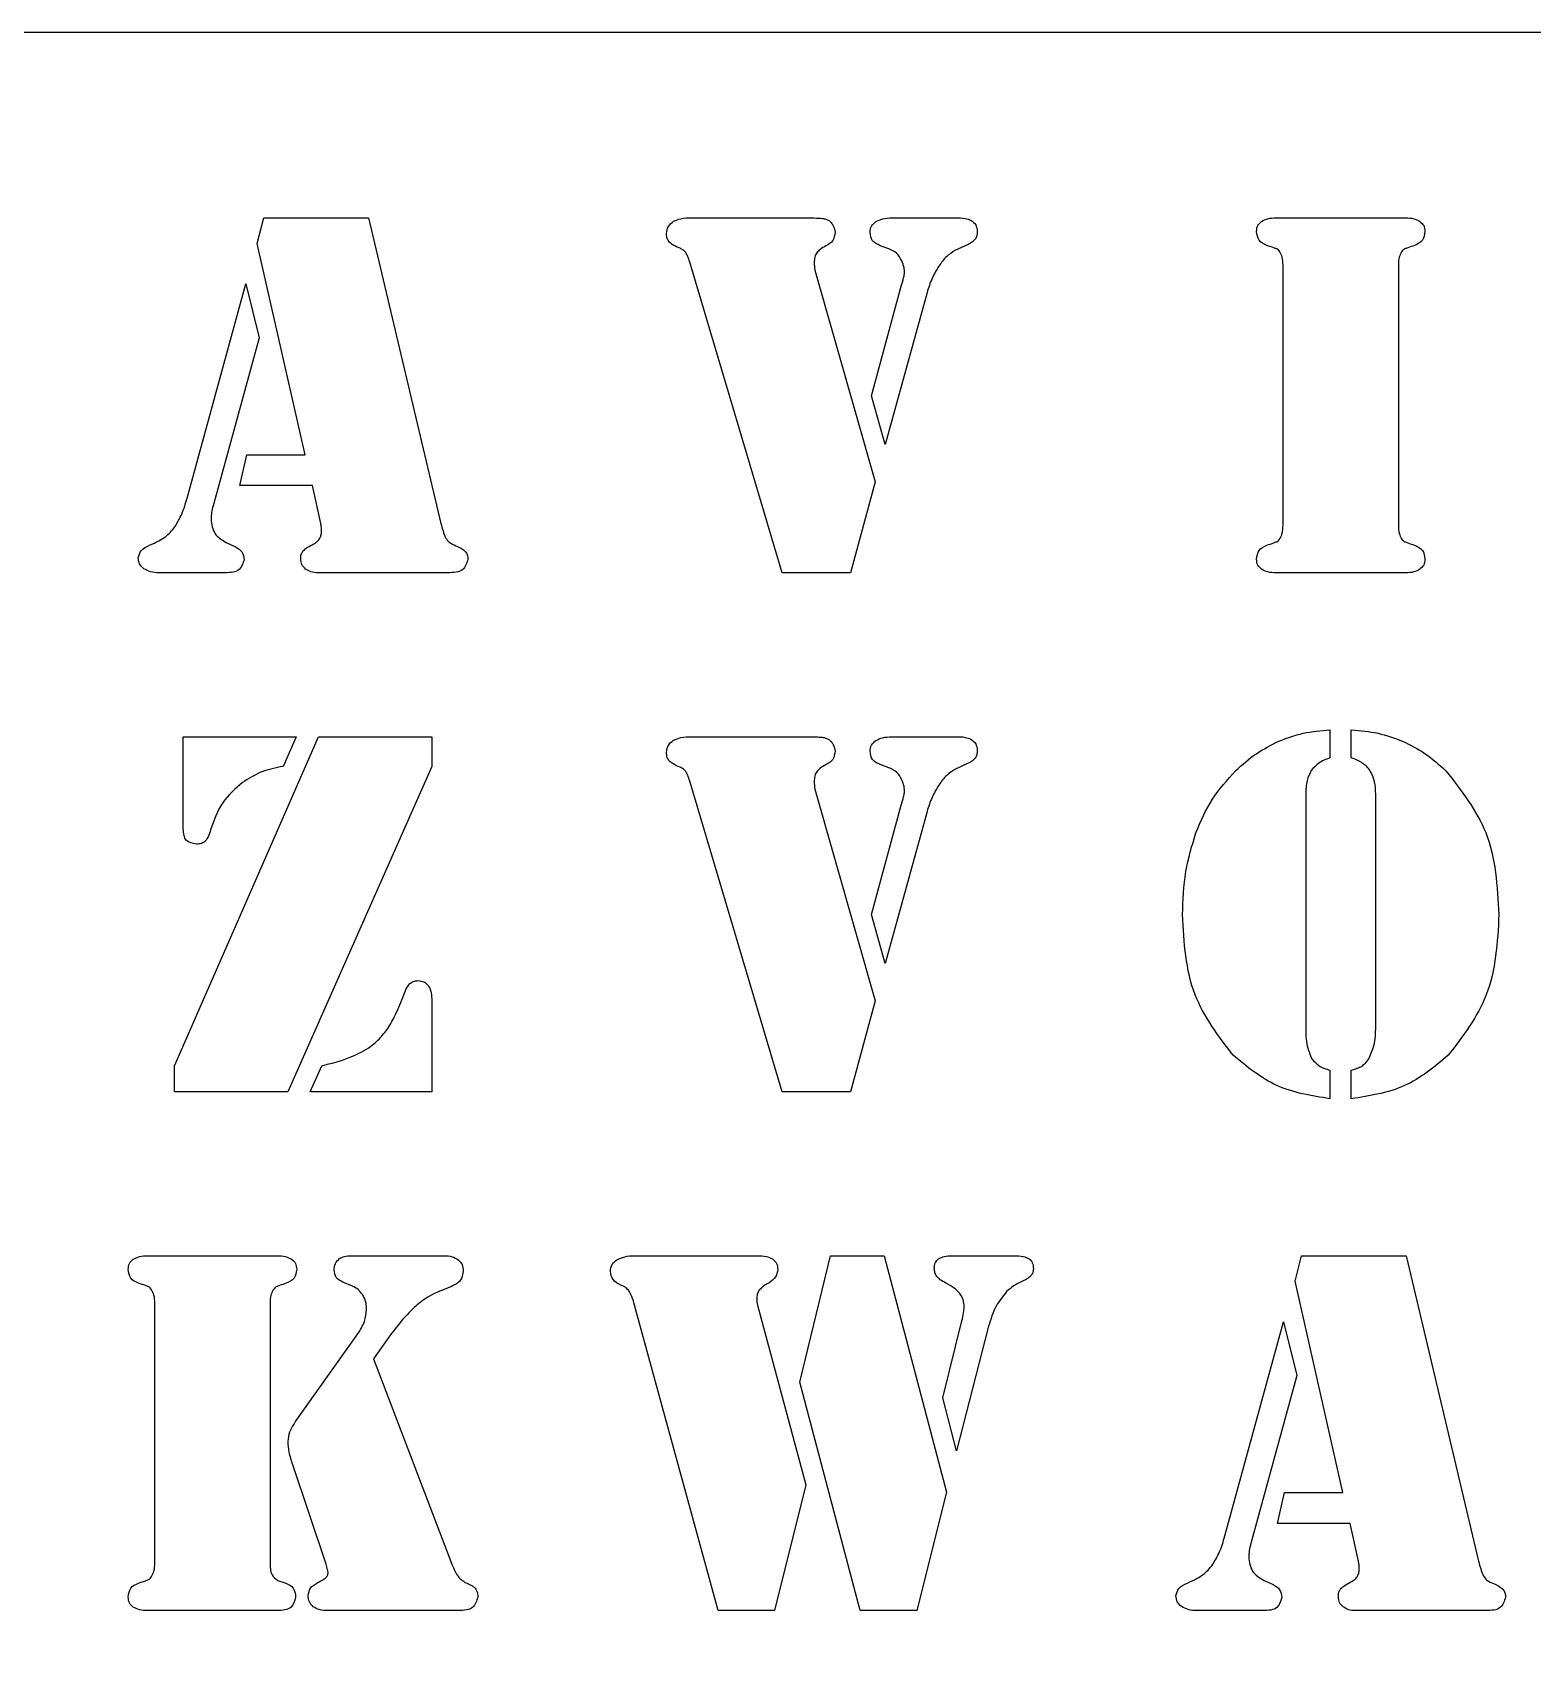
# Model space of a CAD drawing. Header units: millimetres. Extents: x 0 to 850, y -340 to 510.
# Drawn here: x 460.7 to 676.3, y 277.6 to 510 of the extents above; entities that cross this region are included whole.
import ezdxf

# ---------------------------------------------------------------- set-up
doc = ezdxf.new("R2010")
doc.units = ezdxf.units.MM
doc.layers.get('0').update_dxf_attribs({"linetype": 'CONTINUOUS'})

msp = doc.modelspace()

# ---------------------------------------------------------------- linework, layer by layer
for p, q in [((492.99, 479.68), (493.92, 483.34)), ((493.92, 483.34), (508.98, 483.34)), ((508.98, 483.34), (519.37, 439.44)), ((555.4, 483.34), (572.02, 483.34)), ((584.17, 483.34), (593.32, 483.34)), ((639.4, 483.34), (658.01, 483.34)), ((499.87, 449.3), (492.99, 479.68)), ((583.76, 478.89), (582.52, 479.34)), ((595.15, 479.53), (593.25, 478.63)), ((568.44, 432.34), (555.14, 476.99)), ((640.41, 439.14), (640.41, 476.54)), ((657, 476.54), (657, 439.14)), ((573.14, 475.83), (581.81, 445.42)), ((482.9, 443.06), (491.35, 473.85)), ((491.35, 473.85), (493.25, 466.12)), ((581.25, 457.78), (585.55, 473.51)), ((589.25, 472.62), (583.23, 450.76)), ((493.25, 466.12), (486.64, 441.98)), ((583.23, 450.76), (581.25, 457.78)), ((490.49, 444.86), (491.5, 449.3)), ((491.5, 449.3), (499.87, 449.3)), ((500.91, 444.86), (490.49, 444.86)), ((502.11, 439.44), (500.91, 444.86)), ((581.81, 445.42), (578.26, 432.34)), ((488.54, 436.68), (489.85, 436.08)), ((488.36, 432.34), (478.87, 432.34)), ((520.34, 432.34), (501.7, 432.34)), ((578.26, 432.34), (568.44, 432.34)), ((658.01, 432.34), (639.4, 432.34)), ((647.15, 409.78), (647.15, 405.75)), ((650.22, 405.75), (650.22, 409.78)), ((482.34, 395.55), (482.34, 408.77)), ((482.34, 408.77), (498.56, 408.77)), ((498.56, 408.77), (496.69, 404.51)), ((555.4, 408.77), (572.02, 408.77)), ((584.17, 408.77), (593.32, 408.77)), ((583.76, 404.33), (582.52, 404.78)), ((595.15, 404.96), (593.25, 404.07)), ((568.44, 357.77), (555.14, 402.42)), ((573.14, 401.26), (581.81, 370.85)), ((643.68, 400.52), (643.68, 367.11)), ((653.73, 367.11), (653.73, 400.52)), ((581.25, 383.22), (585.55, 398.95)), ((589.25, 398.05), (583.23, 376.19)), ((583.23, 376.19), (581.25, 383.22)), ((518.06, 371.11), (518.06, 357.77)), ((581.81, 370.85), (578.26, 357.77)), ((500.58, 357.77), (502.26, 361.51)), ((647.15, 360.87), (647.15, 356.76)), ((650.22, 356.76), (650.22, 360.87)), ((518.06, 357.77), (500.58, 357.77)), ((578.26, 357.77), (568.44, 357.77)), ((477.24, 334.21), (495.85, 334.21)), ((506.53, 334.21), (519.84, 334.21)), ((547.29, 334.21), (564.78, 334.21)), ((592.87, 334.21), (601.76, 334.21)), ((642.13, 330.54), (643.06, 334.21)), ((643.06, 334.21), (658.12, 334.21)), ((658.12, 334.21), (668.5, 290.3)), ((506.65, 329.83), (505.3, 330.39)), ((649, 300.17), (642.13, 330.54)), ((520.88, 329.76), (518.9, 328.97)), ((478.25, 290.01), (478.25, 327.41)), ((494.84, 327.41), (494.84, 290.01)), ((559.25, 283.21), (547.21, 327.11)), ((564.89, 327.11), (571.84, 301.29)), ((591.53, 313.77), (594.25, 324.83)), ((598.1, 324.08), (593.47, 306.18)), ((632.04, 293.93), (640.48, 324.72)), ((640.48, 324.72), (642.39, 316.98)), ((498.5, 310.37), (507.43, 322.96)), ((512.25, 322.96), (509.67, 319.41)), ((509.67, 319.41), (520.96, 289.89)), ((642.39, 316.98), (635.78, 292.84)), ((593.47, 306.18), (591.53, 313.77)), ((502.87, 289.89), (498.09, 304.17)), ((571.84, 301.29), (567.32, 283.21)), ((639.62, 295.72), (640.63, 300.17)), ((640.63, 300.17), (649, 300.17)), ((650.05, 295.72), (639.62, 295.72)), ((651.24, 290.3), (650.05, 295.72)), ((495.92, 287.54), (497.08, 287.17)), ((637.68, 287.54), (638.99, 286.94)), ((495.85, 283.21), (477.24, 283.21)), ((521.89, 283.21), (503.1, 283.21)), ((567.32, 283.21), (559.25, 283.21)), ((637.49, 283.21), (628, 283.21)), ((669.48, 283.21), (650.83, 283.21))]:
    msp.add_line(p, q)
for points in [[(850, 510), (0, 510), (0, -340), (850, -340)], [(481.07, 361.47), (501.81, 408.77), (518.06, 408.77), (518.06, 404.48), (497.4, 357.77), (481.07, 357.77)], [(579.65, 283.21), (570.94, 316.05), (575.39, 334.21), (583.08, 334.21), (592.05, 300.21), (587.79, 283.21)]]:
    msp.add_lwpolyline(points, close=True)
for points, knots in [([(551.81, 481.1), (551.86, 481.45), (551.95, 482.18), (552.53, 482.63), (552.82, 482.86)], [0, 0, 0, 0, 0.121268, 0.2471483, 0.2471483, 0.2471483, 0.2471483]), ([(552.18, 479.87), (552.08, 480.03), (551.83, 480.4), (551.82, 480.85), (551.81, 481.1)], [0, 0, 0, 0, 0.0688462, 0.1541722, 0.1541722, 0.1541722, 0.1541722]), ([(552.82, 482.86), (553.16, 483), (553.98, 483.33), (554.88, 483.34), (555.4, 483.34)], [0, 0, 0, 0, 0.1292881, 0.3111687, 0.3111687, 0.3111687, 0.3111687]), ([(572.02, 483.34), (572.46, 483.34), (573.18, 483.34), (573.9, 483.29), (574.17, 483.27)], [0, 0, 0, 0, 0.1555097, 0.2529859, 0.2529859, 0.2529859, 0.2529859]), ([(574.17, 483.27), (574.35, 483.24), (574.68, 483.19), (574.99, 483.04), (575.12, 482.97)], [0, 0, 0, 0, 0.0634729, 0.1180903, 0.1180903, 0.1180903, 0.1180903]), ([(576.02, 481.29), (575.96, 480.86), (575.85, 479.99), (575.1, 479.53), (574.71, 479.31)], [0, 0, 0, 0, 0.1447636, 0.293217, 0.293217, 0.293217, 0.293217]), ([(575.12, 482.97), (575.25, 482.87), (575.5, 482.66), (575.67, 482.37), (575.76, 482.22)], [0, 0, 0, 0, 0.0552188, 0.1161758, 0.1161758, 0.1161758, 0.1161758]), ([(575.76, 482.22), (575.84, 482.06), (575.98, 481.77), (576.01, 481.44), (576.02, 481.29)], [0, 0, 0, 0, 0.0606093, 0.1150019, 0.1150019, 0.1150019, 0.1150019]), ([(581.07, 481.25), (581.1, 481.56), (581.16, 482.19), (581.65, 482.6), (581.89, 482.8)], [0, 0, 0, 0, 0.1076933, 0.213817, 0.213817, 0.213817, 0.213817]), ([(582.52, 479.34), (582.1, 479.54), (581.27, 479.92), (581.13, 480.81), (581.07, 481.25)], [0, 0, 0, 0, 0.1539168, 0.2999097, 0.2999097, 0.2999097, 0.2999097]), ([(581.89, 482.8), (582.21, 482.96), (582.93, 483.31), (583.73, 483.33), (584.17, 483.34)], [0, 0, 0, 0, 0.1248947, 0.2784706, 0.2784706, 0.2784706, 0.2784706]), ([(593.32, 483.34), (593.8, 483.35), (594.57, 483.36), (595.29, 483.1), (595.56, 483)], [0, 0, 0, 0, 0.1673253, 0.2684782, 0.2684782, 0.2684782, 0.2684782]), ([(595.56, 483), (595.82, 482.8), (596.35, 482.39), (596.42, 481.73), (596.46, 481.4)], [0, 0, 0, 0, 0.1126732, 0.2246155, 0.2246155, 0.2246155, 0.2246155]), ([(596.46, 481.4), (596.45, 481.18), (596.44, 480.79), (596.26, 480.44), (596.18, 480.28)], [0, 0, 0, 0, 0.0751785, 0.1374414, 0.1374414, 0.1374414, 0.1374414]), ([(636.6, 481.4), (636.63, 481.69), (636.68, 482.27), (637.11, 482.65), (637.33, 482.84)], [0, 0, 0, 0, 0.0995854, 0.1960917, 0.1960917, 0.1960917, 0.1960917]), ([(638.09, 479.38), (637.66, 479.58), (636.79, 479.99), (636.66, 480.93), (636.6, 481.4)], [0, 0, 0, 0, 0.1584858, 0.3142666, 0.3142666, 0.3142666, 0.3142666]), ([(637.33, 482.84), (637.61, 482.98), (638.26, 483.31), (638.99, 483.33), (639.4, 483.34)], [0, 0, 0, 0, 0.1129812, 0.2538745, 0.2538745, 0.2538745, 0.2538745]), ([(658.01, 483.34), (658.41, 483.33), (659.14, 483.31), (659.79, 482.98), (660.08, 482.84)], [0, 0, 0, 0, 0.1408927, 0.253874, 0.253874, 0.253874, 0.253874]), ([(660.81, 481.4), (660.74, 480.93), (660.61, 479.99), (659.75, 479.58), (659.31, 479.38)], [0, 0, 0, 0, 0.1557808, 0.3142667, 0.3142667, 0.3142667, 0.3142667]), ([(660.08, 482.84), (660.29, 482.65), (660.72, 482.27), (660.78, 481.69), (660.81, 481.4)], [0, 0, 0, 0, 0.0965063, 0.1960917, 0.1960917, 0.1960917, 0.1960917]), ([(553.75, 478.97), (553.41, 479.11), (552.85, 479.33), (552.37, 479.72), (552.18, 479.87)], [0, 0, 0, 0, 0.128792, 0.2136284, 0.2136284, 0.2136284, 0.2136284]), ([(554.58, 478.35), (554.47, 478.47), (554.23, 478.73), (553.92, 478.88), (553.75, 478.97)], [0, 0, 0, 0, 0.0555598, 0.1218067, 0.1218067, 0.1218067, 0.1218067]), ([(574.71, 479.31), (574.43, 479.16), (573.93, 478.9), (573.55, 478.49), (573.39, 478.32)], [0, 0, 0, 0, 0.1121336, 0.1960575, 0.1960575, 0.1960575, 0.1960575]), ([(585.62, 477.18), (585.4, 477.57), (584.96, 478.35), (584.15, 478.72), (583.76, 478.89)], [0, 0, 0, 0, 0.1561057, 0.3057662, 0.3057662, 0.3057662, 0.3057662]), ([(596.18, 480.28), (596.05, 480.14), (595.76, 479.82), (595.37, 479.63), (595.15, 479.53)], [0, 0, 0, 0, 0.0656612, 0.1507834, 0.1507834, 0.1507834, 0.1507834]), ([(639.53, 478.88), (639.38, 478.93), (638.9, 479.11), (638.42, 479.27), (638.09, 479.38)], [0, 0, 0, 0, 0.0580702, 0.1793509, 0.1793509, 0.1793509, 0.1793509]), ([(639.96, 478.45), (639.89, 478.54), (639.78, 478.72), (639.6, 478.83), (639.53, 478.88)], [0, 0, 0, 0, 0.04144625, 0.07210736, 0.07210736, 0.07210736, 0.07210736]), ([(657.88, 478.88), (657.8, 478.83), (657.63, 478.72), (657.51, 478.54), (657.45, 478.45)], [0, 0, 0, 0, 0.03066169, 0.07210749, 0.07210749, 0.07210749, 0.07210749]), ([(659.31, 479.38), (658.99, 479.27), (658.5, 479.11), (658.03, 478.93), (657.88, 478.88)], [0, 0, 0, 0, 0.1212806, 0.1793507, 0.1793507, 0.1793507, 0.1793507]), ([(555.14, 476.99), (555.05, 477.28), (554.91, 477.75), (554.67, 478.18), (554.58, 478.35)], [0, 0, 0, 0, 0.1051233, 0.1739362, 0.1739362, 0.1739362, 0.1739362]), ([(573.39, 478.32), (573.28, 478.12), (573.05, 477.67), (573.04, 477.16), (573.03, 476.88)], [0, 0, 0, 0, 0.0784963, 0.1763079, 0.1763079, 0.1763079, 0.1763079]), ([(573.03, 476.88), (573.04, 476.69), (573.04, 476.34), (573.11, 475.99), (573.14, 475.83)], [0, 0, 0, 0, 0.0660166, 0.1240088, 0.1240088, 0.1240088, 0.1240088]), ([(586, 475.35), (586, 475.64), (585.99, 476.27), (585.75, 476.86), (585.62, 477.18)], [0, 0, 0, 0, 0.1024101, 0.2216042, 0.2216042, 0.2216042, 0.2216042]), ([(593.25, 478.63), (592.84, 478.38), (591.92, 477.8), (591.29, 476.9), (590.95, 476.41)], [0, 0, 0, 0, 0.1693895, 0.3795426, 0.3795426, 0.3795426, 0.3795426]), ([(640.41, 476.54), (640.4, 476.93), (640.39, 477.6), (640.09, 478.19), (639.96, 478.45)], [0, 0, 0, 0, 0.1336195, 0.2330381, 0.2330381, 0.2330381, 0.2330381]), ([(657.45, 478.45), (657.32, 478.19), (657.01, 477.6), (657, 476.93), (657, 476.54)], [0, 0, 0, 0, 0.0994188, 0.2330381, 0.2330381, 0.2330381, 0.2330381]), ([(585.55, 473.51), (585.66, 473.91), (585.83, 474.52), (585.96, 475.14), (586, 475.35)], [0, 0, 0, 0, 0.1465996, 0.2218159, 0.2218159, 0.2218159, 0.2218159]), ([(590.95, 476.41), (590.6, 475.83), (589.88, 474.63), (589.46, 473.3), (589.25, 472.62)], [0, 0, 0, 0, 0.238769, 0.4904305, 0.4904305, 0.4904305, 0.4904305]), ([(481.18, 438.99), (481.53, 439.58), (482.27, 440.86), (482.68, 442.29), (482.9, 443.06)], [0, 0, 0, 0, 0.2379447, 0.5218549, 0.5218549, 0.5218549, 0.5218549]), ([(486.64, 441.98), (486.55, 441.65), (486.39, 441.01), (486.36, 440.35), (486.34, 440.04)], [0, 0, 0, 0, 0.1215761, 0.2318171, 0.2318171, 0.2318171, 0.2318171]), ([(486.34, 440.04), (486.44, 439.31), (486.63, 437.83), (487.9, 437.06), (488.54, 436.68)], [0, 0, 0, 0, 0.2460584, 0.4968028, 0.4968028, 0.4968028, 0.4968028]), ([(502.22, 438.32), (502.22, 438.52), (502.21, 438.9), (502.14, 439.27), (502.11, 439.44)], [0, 0, 0, 0, 0.0704069, 0.1327353, 0.1327353, 0.1327353, 0.1327353]), ([(519.37, 439.44), (519.47, 439.07), (519.66, 438.38), (519.92, 437.7), (520.04, 437.38)], [0, 0, 0, 0, 0.1338902, 0.2545345, 0.2545345, 0.2545345, 0.2545345]), ([(477.52, 436.3), (477.97, 436.5), (478.76, 436.85), (479.48, 437.32), (479.78, 437.52)], [0, 0, 0, 0, 0.1737462, 0.3022875, 0.3022875, 0.3022875, 0.3022875]), ([(479.78, 437.52), (480.03, 437.72), (480.55, 438.16), (480.97, 438.7), (481.18, 438.99)], [0, 0, 0, 0, 0.1128419, 0.2401082, 0.2401082, 0.2401082, 0.2401082]), ([(500.87, 436.38), (501.1, 436.49), (501.5, 436.7), (501.79, 437.05), (501.92, 437.2)], [0, 0, 0, 0, 0.0878296, 0.15778, 0.15778, 0.15778, 0.15778]), ([(501.92, 437.2), (502.01, 437.36), (502.19, 437.71), (502.21, 438.11), (502.22, 438.32)], [0, 0, 0, 0, 0.0649383, 0.1379961, 0.1379961, 0.1379961, 0.1379961]), ([(520.04, 437.38), (520.21, 437.15), (520.59, 436.62), (521.19, 436.37), (521.54, 436.23)], [0, 0, 0, 0, 0.0990534, 0.2263981, 0.2263981, 0.2263981, 0.2263981]), ([(639.53, 436.81), (639.6, 436.85), (639.78, 436.97), (639.89, 437.14), (639.96, 437.24)], [0, 0, 0, 0, 0.03066145, 0.07210736, 0.07210736, 0.07210736, 0.07210736]), ([(639.96, 437.24), (640.09, 437.49), (640.39, 438.08), (640.4, 438.76), (640.41, 439.14)], [0, 0, 0, 0, 0.0994192, 0.2330385, 0.2330385, 0.2330385, 0.2330385]), ([(657, 439.14), (657, 438.76), (657.01, 438.08), (657.32, 437.49), (657.45, 437.24)], [0, 0, 0, 0, 0.1336202, 0.2330389, 0.2330389, 0.2330389, 0.2330389]), ([(657.45, 437.24), (657.51, 437.14), (657.63, 436.97), (657.8, 436.85), (657.88, 436.81)], [0, 0, 0, 0, 0.04144591, 0.07210736, 0.07210736, 0.07210736, 0.07210736]), ([(475.88, 434.51), (475.98, 434.87), (476.23, 435.72), (477.05, 436.09), (477.52, 436.3)], [0, 0, 0, 0, 0.1261203, 0.2992451, 0.2992451, 0.2992451, 0.2992451]), ([(489.85, 436.08), (490.21, 435.86), (490.92, 435.44), (491.03, 434.61), (491.09, 434.21)], [0, 0, 0, 0, 0.1398718, 0.2766356, 0.2766356, 0.2766356, 0.2766356]), ([(499.23, 434.32), (499.24, 434.54), (499.25, 434.94), (499.44, 435.29), (499.53, 435.44)], [0, 0, 0, 0, 0.0774231, 0.1383701, 0.1383701, 0.1383701, 0.1383701]), ([(499.53, 435.44), (499.69, 435.59), (500.09, 435.96), (500.58, 436.22), (500.87, 436.38)], [0, 0, 0, 0, 0.075569, 0.193357, 0.193357, 0.193357, 0.193357]), ([(521.54, 436.23), (521.82, 436.1), (522.31, 435.89), (522.71, 435.55), (522.88, 435.4)], [0, 0, 0, 0, 0.1081176, 0.1863791, 0.1863791, 0.1863791, 0.1863791]), ([(522.88, 435.4), (522.99, 435.25), (523.22, 434.91), (523.24, 434.5), (523.25, 434.28)], [0, 0, 0, 0, 0.06597, 0.1414988, 0.1414988, 0.1414988, 0.1414988]), ([(636.6, 434.28), (636.66, 434.75), (636.79, 435.7), (637.66, 436.1), (638.09, 436.3)], [0, 0, 0, 0, 0.1557804, 0.3142659, 0.3142659, 0.3142659, 0.3142659]), ([(638.09, 436.3), (638.42, 436.41), (638.9, 436.57), (639.38, 436.75), (639.53, 436.81)], [0, 0, 0, 0, 0.1212806, 0.1793509, 0.1793509, 0.1793509, 0.1793509]), ([(657.88, 436.81), (658.03, 436.75), (658.5, 436.57), (658.99, 436.41), (659.31, 436.3)], [0, 0, 0, 0, 0.0580704, 0.1793506, 0.1793506, 0.1793506, 0.1793506]), ([(659.31, 436.3), (659.75, 436.1), (660.61, 435.7), (660.74, 434.75), (660.81, 434.28)], [0, 0, 0, 0, 0.1584853, 0.3142657, 0.3142657, 0.3142657, 0.3142657]), ([(476.68, 432.92), (476.45, 433.13), (475.98, 433.56), (475.91, 434.19), (475.88, 434.51)], [0, 0, 0, 0, 0.1074597, 0.2161036, 0.2161036, 0.2161036, 0.2161036]), ([(478.87, 432.34), (478.45, 432.36), (477.67, 432.38), (476.99, 432.75), (476.68, 432.92)], [0, 0, 0, 0, 0.1465972, 0.2692834, 0.2692834, 0.2692834, 0.2692834]), ([(491.09, 434.21), (490.92, 433.67), (490.52, 432.4), (489.15, 432.36), (488.36, 432.34)], [0, 0, 0, 0, 0.1833188, 0.4301706, 0.4301706, 0.4301706, 0.4301706]), ([(499.9, 432.88), (499.71, 433.08), (499.31, 433.48), (499.26, 434.04), (499.23, 434.32)], [0, 0, 0, 0, 0.0949923, 0.1920832, 0.1920832, 0.1920832, 0.1920832]), ([(501.7, 432.34), (501.35, 432.36), (500.71, 432.39), (500.16, 432.72), (499.9, 432.88)], [0, 0, 0, 0, 0.1197463, 0.2236968, 0.2236968, 0.2236968, 0.2236968]), ([(523.25, 434.28), (523.07, 433.72), (522.64, 432.38), (521.18, 432.36), (520.34, 432.34)], [0, 0, 0, 0, 0.1916639, 0.4550791, 0.4550791, 0.4550791, 0.4550791]), ([(637.33, 432.85), (637.11, 433.03), (636.68, 433.42), (636.63, 433.99), (636.6, 434.28)], [0, 0, 0, 0, 0.0965061, 0.1960927, 0.1960927, 0.1960927, 0.1960927]), ([(639.4, 432.34), (638.99, 432.35), (638.26, 432.37), (637.61, 432.7), (637.33, 432.85)], [0, 0, 0, 0, 0.140893, 0.2538742, 0.2538742, 0.2538742, 0.2538742]), ([(660.08, 432.85), (659.79, 432.7), (659.14, 432.37), (658.41, 432.35), (658.01, 432.34)], [0, 0, 0, 0, 0.112981, 0.2538738, 0.2538738, 0.2538738, 0.2538738]), ([(660.81, 434.28), (660.78, 433.99), (660.72, 433.42), (660.29, 433.03), (660.08, 432.85)], [0, 0, 0, 0, 0.0995866, 0.1960927, 0.1960927, 0.1960927, 0.1960927]), ([(639.79, 408.14), (640.95, 408.57), (643.32, 409.46), (645.85, 409.67), (647.15, 409.78)], [0, 0, 0, 0, 0.4333479, 0.891057, 0.891057, 0.891057, 0.891057]), ([(650.22, 409.78), (651.52, 409.67), (654.05, 409.46), (656.43, 408.57), (657.59, 408.14)], [0, 0, 0, 0, 0.4582541, 0.8931695, 0.8931695, 0.8931695, 0.8931695]), ([(551.81, 406.53), (551.86, 406.89), (551.95, 407.61), (552.53, 408.06), (552.82, 408.29)], [0, 0, 0, 0, 0.121268, 0.2471483, 0.2471483, 0.2471483, 0.2471483]), ([(552.82, 408.29), (553.16, 408.43), (553.98, 408.77), (554.88, 408.77), (555.4, 408.77)], [0, 0, 0, 0, 0.1292881, 0.3111687, 0.3111687, 0.3111687, 0.3111687]), ([(572.02, 408.77), (572.46, 408.77), (573.18, 408.78), (573.9, 408.72), (574.17, 408.7)], [0, 0, 0, 0, 0.1555097, 0.2529859, 0.2529859, 0.2529859, 0.2529859]), ([(574.17, 408.7), (574.35, 408.67), (574.68, 408.62), (574.99, 408.47), (575.12, 408.4)], [0, 0, 0, 0, 0.0634729, 0.1180903, 0.1180903, 0.1180903, 0.1180903]), ([(576.02, 406.72), (575.96, 406.29), (575.85, 405.42), (575.1, 404.97), (574.71, 404.74)], [0, 0, 0, 0, 0.1447636, 0.293217, 0.293217, 0.293217, 0.293217]), ([(575.12, 408.4), (575.25, 408.3), (575.5, 408.09), (575.67, 407.8), (575.76, 407.65)], [0, 0, 0, 0, 0.0552188, 0.1161758, 0.1161758, 0.1161758, 0.1161758]), ([(575.76, 407.65), (575.84, 407.5), (575.98, 407.2), (576.01, 406.87), (576.02, 406.72)], [0, 0, 0, 0, 0.0606093, 0.1150019, 0.1150019, 0.1150019, 0.1150019]), ([(581.07, 406.68), (581.1, 407), (581.16, 407.62), (581.65, 408.03), (581.89, 408.23)], [0, 0, 0, 0, 0.1076933, 0.213817, 0.213817, 0.213817, 0.213817]), ([(581.89, 408.23), (582.21, 408.39), (582.93, 408.74), (583.73, 408.76), (584.17, 408.77)], [0, 0, 0, 0, 0.1248947, 0.2784706, 0.2784706, 0.2784706, 0.2784706]), ([(593.32, 408.77), (593.8, 408.78), (594.57, 408.79), (595.29, 408.53), (595.56, 408.44)], [0, 0, 0, 0, 0.1673253, 0.2684782, 0.2684782, 0.2684782, 0.2684782]), ([(595.56, 408.44), (595.82, 408.23), (596.35, 407.82), (596.42, 407.16), (596.46, 406.83)], [0, 0, 0, 0, 0.1126732, 0.2246155, 0.2246155, 0.2246155, 0.2246155]), ([(596.46, 406.83), (596.45, 406.61), (596.44, 406.22), (596.26, 405.87), (596.18, 405.71)], [0, 0, 0, 0, 0.0751785, 0.1374414, 0.1374414, 0.1374414, 0.1374414]), ([(633.59, 403.88), (634.55, 404.75), (636.43, 406.45), (638.69, 407.58), (639.79, 408.14)], [0, 0, 0, 0, 0.4558731, 0.88879, 0.88879, 0.88879, 0.88879]), ([(657.59, 408.14), (658.7, 407.59), (660.97, 406.45), (662.85, 404.75), (663.82, 403.88)], [0, 0, 0, 0, 0.4343567, 0.8906539, 0.8906539, 0.8906539, 0.8906539]), ([(496.69, 404.51), (495.65, 404.31), (493.56, 403.91), (491.76, 402.77), (490.86, 402.2)], [0, 0, 0, 0, 0.3699434, 0.7437313, 0.7437313, 0.7437313, 0.7437313]), ([(552.18, 405.3), (552.08, 405.46), (551.83, 405.84), (551.82, 406.28), (551.81, 406.53)], [0, 0, 0, 0, 0.0688462, 0.1541722, 0.1541722, 0.1541722, 0.1541722]), ([(553.75, 404.4), (553.41, 404.54), (552.85, 404.77), (552.37, 405.15), (552.18, 405.3)], [0, 0, 0, 0, 0.128792, 0.2136284, 0.2136284, 0.2136284, 0.2136284]), ([(554.58, 403.79), (554.47, 403.9), (554.23, 404.16), (553.92, 404.32), (553.75, 404.4)], [0, 0, 0, 0, 0.0555598, 0.1218067, 0.1218067, 0.1218067, 0.1218067]), ([(574.71, 404.74), (574.43, 404.59), (573.93, 404.34), (573.55, 403.92), (573.39, 403.75)], [0, 0, 0, 0, 0.1121336, 0.1960575, 0.1960575, 0.1960575, 0.1960575]), ([(582.52, 404.78), (582.1, 404.97), (581.27, 405.35), (581.13, 406.24), (581.07, 406.68)], [0, 0, 0, 0, 0.1539168, 0.2999097, 0.2999097, 0.2999097, 0.2999097]), ([(596.18, 405.71), (596.05, 405.57), (595.76, 405.25), (595.37, 405.07), (595.15, 404.96)], [0, 0, 0, 0, 0.0656612, 0.1507834, 0.1507834, 0.1507834, 0.1507834]), ([(647.15, 405.75), (646.58, 405.52), (645.54, 405.12), (644.8, 404.29), (644.46, 403.92)], [0, 0, 0, 0, 0.2128041, 0.3876539, 0.3876539, 0.3876539, 0.3876539]), ([(651.99, 404.89), (651.74, 405.04), (651.18, 405.39), (650.56, 405.62), (650.22, 405.75)], [0, 0, 0, 0, 0.1024356, 0.2325304, 0.2325304, 0.2325304, 0.2325304]), ([(653.06, 403.65), (652.9, 403.9), (652.61, 404.37), (652.19, 404.72), (651.99, 404.89)], [0, 0, 0, 0, 0.1006035, 0.192749, 0.192749, 0.192749, 0.192749]), ([(490.86, 402.2), (489.82, 401.3), (487.69, 399.44), (486.75, 396.77), (486.27, 395.4)], [0, 0, 0, 0, 0.4763567, 0.9804697, 0.9804697, 0.9804697, 0.9804697]), ([(555.14, 402.42), (555.05, 402.71), (554.91, 403.18), (554.67, 403.61), (554.58, 403.79)], [0, 0, 0, 0, 0.1051233, 0.1739362, 0.1739362, 0.1739362, 0.1739362]), ([(573.39, 403.75), (573.28, 403.55), (573.05, 403.1), (573.04, 402.59), (573.03, 402.31)], [0, 0, 0, 0, 0.0784963, 0.1763079, 0.1763079, 0.1763079, 0.1763079]), ([(573.03, 402.31), (573.04, 402.12), (573.04, 401.77), (573.11, 401.42), (573.14, 401.26)], [0, 0, 0, 0, 0.0660166, 0.1240088, 0.1240088, 0.1240088, 0.1240088]), ([(585.62, 402.61), (585.4, 403.01), (584.96, 403.78), (584.15, 404.15), (583.76, 404.33)], [0, 0, 0, 0, 0.1561057, 0.3057662, 0.3057662, 0.3057662, 0.3057662]), ([(586, 400.78), (586, 401.07), (585.99, 401.7), (585.75, 402.29), (585.62, 402.61)], [0, 0, 0, 0, 0.1024101, 0.2216042, 0.2216042, 0.2216042, 0.2216042]), ([(593.25, 404.07), (592.84, 403.81), (591.92, 403.23), (591.29, 402.34), (590.95, 401.84)], [0, 0, 0, 0, 0.1693895, 0.3795426, 0.3795426, 0.3795426, 0.3795426]), ([(627.89, 394.97), (628.6, 396.64), (629.99, 399.94), (632.4, 402.58), (633.59, 403.88)], [0, 0, 0, 0, 0.636187, 1.252415, 1.252415, 1.252415, 1.252415]), ([(644.46, 403.92), (644.23, 403.45), (643.71, 402.38), (643.69, 401.19), (643.68, 400.52)], [0, 0, 0, 0, 0.1818274, 0.4148412, 0.4148412, 0.4148412, 0.4148412]), ([(653.73, 400.52), (653.71, 401.12), (653.69, 402.21), (653.25, 403.21), (653.06, 403.65)], [0, 0, 0, 0, 0.2097261, 0.3807879, 0.3807879, 0.3807879, 0.3807879]), ([(663.82, 403.88), (666.04, 401.04), (670.77, 394.99), (671.2, 387.3), (671.44, 383.22)], [0, 0, 0, 0, 1.242752, 2.646483, 2.646483, 2.646483, 2.646483]), ([(585.55, 398.95), (585.66, 399.35), (585.83, 399.95), (585.96, 400.57), (586, 400.78)], [0, 0, 0, 0, 0.1465996, 0.2218159, 0.2218159, 0.2218159, 0.2218159]), ([(590.95, 401.84), (590.6, 401.26), (589.88, 400.06), (589.46, 398.73), (589.25, 398.05)], [0, 0, 0, 0, 0.238769, 0.4904305, 0.4904305, 0.4904305, 0.4904305]), ([(484.25, 393.34), (483.69, 393.45), (482.51, 393.69), (482.4, 394.9), (482.34, 395.55)], [0, 0, 0, 0, 0.1801996, 0.3826184, 0.3826184, 0.3826184, 0.3826184]), ([(486.27, 395.4), (486.18, 395.06), (486.02, 394.48), (485.67, 393.99), (485.52, 393.79)], [0, 0, 0, 0, 0.121978, 0.2100617, 0.2100617, 0.2100617, 0.2100617]), ([(485.52, 393.79), (485.34, 393.66), (484.97, 393.38), (484.5, 393.35), (484.25, 393.34)], [0, 0, 0, 0, 0.0750155, 0.1617383, 0.1617383, 0.1617383, 0.1617383]), ([(625.97, 383.22), (626.03, 385.3), (626.16, 389.3), (627.33, 393.13), (627.89, 394.97)], [0, 0, 0, 0, 0.730218, 1.40628, 1.40628, 1.40628, 1.40628]), ([(633.25, 363), (631.13, 365.78), (626.59, 371.73), (626.18, 379.23), (625.97, 383.22)], [0, 0, 0, 0, 1.206424, 2.58038, 2.58038, 2.58038, 2.58038]), ([(671.44, 383.22), (671.22, 379.23), (670.81, 371.73), (666.27, 365.78), (664.15, 363)], [0, 0, 0, 0, 1.373956, 2.58038, 2.58038, 2.58038, 2.58038]), ([(514.03, 371.67), (514.16, 372.02), (514.37, 372.6), (514.75, 373.1), (514.9, 373.3)], [0, 0, 0, 0, 0.1291504, 0.2183207, 0.2183207, 0.2183207, 0.2183207]), ([(514.9, 373.3), (515.07, 373.42), (515.41, 373.69), (515.85, 373.71), (516.08, 373.73)], [0, 0, 0, 0, 0.0708809, 0.150462, 0.150462, 0.150462, 0.150462]), ([(516.08, 373.73), (516.38, 373.7), (516.96, 373.66), (517.36, 373.25), (517.56, 373.05)], [0, 0, 0, 0, 0.1024759, 0.1966118, 0.1966118, 0.1966118, 0.1966118]), ([(517.56, 373.05), (517.7, 372.79), (518.03, 372.18), (518.05, 371.49), (518.06, 371.11)], [0, 0, 0, 0, 0.1064532, 0.2391529, 0.2391529, 0.2391529, 0.2391529]), ([(511.75, 366.85), (512.13, 367.51), (513.03, 369.05), (513.67, 370.72), (514.03, 371.67)], [0, 0, 0, 0, 0.2700388, 0.628196, 0.628196, 0.628196, 0.628196]), ([(508.91, 364.01), (509.46, 364.43), (510.54, 365.25), (511.35, 366.33), (511.75, 366.85)], [0, 0, 0, 0, 0.2434107, 0.474442, 0.474442, 0.474442, 0.474442]), ([(643.68, 367.11), (643.68, 366.16), (643.68, 364.55), (644.31, 363.08), (644.57, 362.48)], [0, 0, 0, 0, 0.3307232, 0.5601804, 0.5601804, 0.5601804, 0.5601804]), ([(652.72, 362.48), (653.01, 363.11), (653.69, 364.58), (653.71, 366.19), (653.73, 367.11)], [0, 0, 0, 0, 0.2432446, 0.5633037, 0.5633037, 0.5633037, 0.5633037]), ([(502.26, 361.51), (503.6, 361.83), (505.93, 362.39), (508.02, 363.53), (508.91, 364.01)], [0, 0, 0, 0, 0.48576, 0.8391091, 0.8391091, 0.8391091, 0.8391091]), ([(647.15, 356.76), (644.51, 357.18), (639.31, 358), (635.25, 361.35), (633.25, 363)], [0, 0, 0, 0, 0.924035, 1.822052, 1.822052, 1.822052, 1.822052]), ([(664.15, 363), (662.15, 361.34), (658.09, 357.97), (652.87, 357.17), (650.22, 356.76)], [0, 0, 0, 0, 0.900173, 1.82688, 1.82688, 1.82688, 1.82688]), ([(644.57, 362.48), (644.89, 362.13), (645.58, 361.34), (646.59, 361.04), (647.15, 360.87)], [0, 0, 0, 0, 0.1632082, 0.3638052, 0.3638052, 0.3638052, 0.3638052]), ([(650.22, 360.87), (650.51, 360.95), (651.04, 361.08), (651.52, 361.34), (651.73, 361.45)], [0, 0, 0, 0, 0.1060454, 0.1913117, 0.1913117, 0.1913117, 0.1913117]), ([(651.73, 361.45), (651.91, 361.59), (652.29, 361.88), (652.57, 362.27), (652.72, 362.48)], [0, 0, 0, 0, 0.0795659, 0.1687226, 0.1687226, 0.1687226, 0.1687226]), ([(474.44, 332.26), (474.47, 332.55), (474.52, 333.13), (474.96, 333.51), (475.17, 333.7)], [0, 0, 0, 0, 0.0995854, 0.1960917, 0.1960917, 0.1960917, 0.1960917]), ([(475.17, 333.7), (475.46, 333.85), (476.11, 334.18), (476.84, 334.2), (477.24, 334.21)], [0, 0, 0, 0, 0.1129812, 0.2538745, 0.2538745, 0.2538745, 0.2538745]), ([(495.85, 334.21), (496.25, 334.2), (496.98, 334.18), (497.63, 333.85), (497.92, 333.7)], [0, 0, 0, 0, 0.1408927, 0.253874, 0.253874, 0.253874, 0.253874]), ([(497.92, 333.7), (498.14, 333.51), (498.57, 333.13), (498.62, 332.55), (498.65, 332.26)], [0, 0, 0, 0, 0.0965063, 0.1960917, 0.1960917, 0.1960917, 0.1960917]), ([(504.03, 332.15), (504.06, 332.47), (504.13, 333.11), (504.59, 333.57), (504.82, 333.79)], [0, 0, 0, 0, 0.110137, 0.2203182, 0.2203182, 0.2203182, 0.2203182]), ([(504.82, 333.79), (505.04, 333.91), (505.58, 334.2), (506.18, 334.2), (506.53, 334.21)], [0, 0, 0, 0, 0.0890375, 0.2105195, 0.2105195, 0.2105195, 0.2105195]), ([(519.84, 334.21), (520.23, 334.19), (520.96, 334.17), (521.59, 333.79), (521.87, 333.63)], [0, 0, 0, 0, 0.1378698, 0.2526224, 0.2526224, 0.2526224, 0.2526224]), ([(521.87, 333.63), (522.08, 333.41), (522.52, 332.96), (522.57, 332.33), (522.6, 332)], [0, 0, 0, 0, 0.1040916, 0.2155122, 0.2155122, 0.2155122, 0.2155122]), ([(543.74, 331.96), (543.78, 332.3), (543.86, 332.99), (544.4, 333.41), (544.67, 333.63)], [0, 0, 0, 0, 0.1159392, 0.2328844, 0.2328844, 0.2328844, 0.2328844]), ([(544.67, 333.63), (545.04, 333.79), (545.87, 334.17), (546.78, 334.19), (547.29, 334.21)], [0, 0, 0, 0, 0.1414224, 0.3180697, 0.3180697, 0.3180697, 0.3180697]), ([(564.78, 334.21), (565.25, 334.21), (566.03, 334.21), (566.73, 333.89), (567.02, 333.76)], [0, 0, 0, 0, 0.1631712, 0.2717345, 0.2717345, 0.2717345, 0.2717345]), ([(567.02, 333.76), (567.25, 333.55), (567.7, 333.14), (567.77, 332.53), (567.8, 332.22)], [0, 0, 0, 0, 0.1043087, 0.2090799, 0.2090799, 0.2090799, 0.2090799]), ([(590.29, 332.37), (590.31, 332.67), (590.34, 333.22), (590.73, 333.6), (590.91, 333.78)], [0, 0, 0, 0, 0.1000093, 0.1859101, 0.1859101, 0.1859101, 0.1859101]), ([(590.65, 331.22), (590.55, 331.38), (590.33, 331.74), (590.3, 332.15), (590.29, 332.37)], [0, 0, 0, 0, 0.0680716, 0.144611, 0.144611, 0.144611, 0.144611]), ([(590.91, 333.78), (591.17, 333.9), (591.79, 334.19), (592.48, 334.2), (592.87, 334.21)], [0, 0, 0, 0, 0.1013165, 0.2387121, 0.2387121, 0.2387121, 0.2387121]), ([(601.76, 334.21), (602.21, 334.2), (602.96, 334.2), (603.63, 333.9), (603.91, 333.78)], [0, 0, 0, 0, 0.1538169, 0.2602485, 0.2602485, 0.2602485, 0.2602485]), ([(603.91, 333.78), (604.09, 333.6), (604.49, 333.2), (604.51, 332.64), (604.53, 332.34)], [0, 0, 0, 0, 0.0867542, 0.1900071, 0.1900071, 0.1900071, 0.1900071]), ([(475.93, 330.24), (475.5, 330.45), (474.63, 330.85), (474.5, 331.79), (474.44, 332.26)], [0, 0, 0, 0, 0.1584858, 0.3142666, 0.3142666, 0.3142666, 0.3142666]), ([(477.37, 329.74), (477.22, 329.8), (476.74, 329.98), (476.26, 330.14), (475.93, 330.24)], [0, 0, 0, 0, 0.0580702, 0.1793509, 0.1793509, 0.1793509, 0.1793509]), ([(497.16, 330.24), (496.83, 330.14), (496.35, 329.98), (495.87, 329.8), (495.72, 329.74)], [0, 0, 0, 0, 0.1212802, 0.1793506, 0.1793506, 0.1793506, 0.1793506]), ([(498.65, 332.26), (498.59, 331.79), (498.46, 330.85), (497.59, 330.45), (497.16, 330.24)], [0, 0, 0, 0, 0.1557808, 0.3142667, 0.3142667, 0.3142667, 0.3142667]), ([(505.3, 330.39), (504.93, 330.59), (504.22, 330.97), (504.09, 331.77), (504.03, 332.15)], [0, 0, 0, 0, 0.1391269, 0.2688021, 0.2688021, 0.2688021, 0.2688021]), ([(522.6, 332), (522.52, 331.51), (522.33, 330.47), (521.38, 330.01), (520.88, 329.76)], [0, 0, 0, 0, 0.1661195, 0.3508528, 0.3508528, 0.3508528, 0.3508528]), ([(545.23, 329.98), (544.8, 330.2), (543.97, 330.62), (543.81, 331.53), (543.74, 331.96)], [0, 0, 0, 0, 0.1615983, 0.3079175, 0.3079175, 0.3079175, 0.3079175]), ([(566.49, 330.28), (566.18, 330.1), (565.67, 329.8), (565.26, 329.38), (565.09, 329.22)], [0, 0, 0, 0, 0.1254217, 0.2078209, 0.2078209, 0.2078209, 0.2078209]), ([(567.8, 332.22), (567.73, 331.85), (567.58, 331.02), (566.87, 330.54), (566.49, 330.28)], [0, 0, 0, 0, 0.1310459, 0.285913, 0.285913, 0.285913, 0.285913]), ([(591.94, 330.28), (591.66, 330.43), (591.19, 330.68), (590.81, 331.06), (590.65, 331.22)], [0, 0, 0, 0, 0.1084594, 0.1881828, 0.1881828, 0.1881828, 0.1881828]), ([(593.97, 328.77), (593.71, 329.04), (593.12, 329.66), (592.36, 330.06), (591.94, 330.28)], [0, 0, 0, 0, 0.1329102, 0.3002625, 0.3002625, 0.3002625, 0.3002625]), ([(603.15, 330.62), (602.65, 330.39), (601.75, 329.98), (601.01, 329.33), (600.68, 329.05)], [0, 0, 0, 0, 0.1936687, 0.3453807, 0.3453807, 0.3453807, 0.3453807]), ([(604.21, 331.35), (604.08, 331.21), (603.76, 330.91), (603.37, 330.72), (603.15, 330.62)], [0, 0, 0, 0, 0.066938, 0.1527547, 0.1527547, 0.1527547, 0.1527547]), ([(604.53, 332.34), (604.52, 332.15), (604.5, 331.79), (604.3, 331.49), (604.21, 331.35)], [0, 0, 0, 0, 0.0649608, 0.1242048, 0.1242048, 0.1242048, 0.1242048]), ([(477.8, 329.31), (477.74, 329.41), (477.62, 329.58), (477.45, 329.69), (477.37, 329.74)], [0, 0, 0, 0, 0.0414461, 0.07210741, 0.07210741, 0.07210741, 0.07210741]), ([(478.25, 327.41), (478.25, 327.79), (478.24, 328.46), (477.93, 329.06), (477.8, 329.31)], [0, 0, 0, 0, 0.1336195, 0.2330381, 0.2330381, 0.2330381, 0.2330381]), ([(495.29, 329.31), (495.16, 329.06), (494.85, 328.46), (494.85, 327.79), (494.84, 327.41)], [0, 0, 0, 0, 0.0994189, 0.2330382, 0.2330382, 0.2330382, 0.2330382]), ([(495.72, 329.74), (495.64, 329.69), (495.47, 329.58), (495.36, 329.41), (495.29, 329.31)], [0, 0, 0, 0, 0.03066131, 0.07210741, 0.07210741, 0.07210741, 0.07210741]), ([(508.14, 328.56), (507.94, 328.84), (507.55, 329.38), (506.94, 329.69), (506.65, 329.83)], [0, 0, 0, 0, 0.1184778, 0.2338149, 0.2338149, 0.2338149, 0.2338149]), ([(508.7, 326.62), (508.68, 326.96), (508.63, 327.65), (508.3, 328.26), (508.14, 328.56)], [0, 0, 0, 0, 0.1198206, 0.2403246, 0.2403246, 0.2403246, 0.2403246]), ([(518.9, 328.97), (518.43, 328.75), (517.3, 328.21), (516.32, 327.41), (515.76, 326.96)], [0, 0, 0, 0, 0.1857889, 0.4402974, 0.4402974, 0.4402974, 0.4402974]), ([(546.45, 329.12), (546.3, 329.29), (545.96, 329.67), (545.49, 329.87), (545.23, 329.98)], [0, 0, 0, 0, 0.0796477, 0.1769687, 0.1769687, 0.1769687, 0.1769687]), ([(547.21, 327.11), (547.1, 327.53), (546.91, 328.23), (546.58, 328.87), (546.45, 329.12)], [0, 0, 0, 0, 0.1544814, 0.254501, 0.254501, 0.254501, 0.254501]), ([(565.09, 329.22), (565, 329.04), (564.79, 328.64), (564.78, 328.18), (564.78, 327.93)], [0, 0, 0, 0, 0.0691218, 0.1580752, 0.1580752, 0.1580752, 0.1580752]), ([(564.78, 327.93), (564.78, 327.79), (564.79, 327.51), (564.85, 327.24), (564.89, 327.11)], [0, 0, 0, 0, 0.04846354, 0.09781642, 0.09781642, 0.09781642, 0.09781642]), ([(594.59, 326.84), (594.57, 327.2), (594.52, 327.9), (594.15, 328.48), (593.97, 328.77)], [0, 0, 0, 0, 0.1238619, 0.2410922, 0.2410922, 0.2410922, 0.2410922]), ([(600.68, 329.05), (600.13, 328.37), (598.94, 326.9), (598.4, 325.07), (598.1, 324.08)], [0, 0, 0, 0, 0.3040324, 0.6642874, 0.6642874, 0.6642874, 0.6642874]), ([(507.43, 322.96), (507.8, 323.54), (508.52, 324.66), (508.64, 325.98), (508.7, 326.62)], [0, 0, 0, 0, 0.2389145, 0.4618482, 0.4618482, 0.4618482, 0.4618482]), ([(515.76, 326.96), (515.22, 326.44), (513.94, 325.2), (512.87, 323.78), (512.25, 322.96)], [0, 0, 0, 0, 0.264972, 0.6269179, 0.6269179, 0.6269179, 0.6269179]), ([(594.25, 324.83), (594.35, 325.21), (594.52, 325.87), (594.57, 326.56), (594.59, 326.84)], [0, 0, 0, 0, 0.1394563, 0.2410379, 0.2410379, 0.2410379, 0.2410379]), ([(497.42, 307.53), (497.48, 307.99), (497.61, 309.02), (498.19, 309.89), (498.5, 310.37)], [0, 0, 0, 0, 0.1635738, 0.3617812, 0.3617812, 0.3617812, 0.3617812]), ([(498.09, 304.17), (497.9, 304.77), (497.54, 305.87), (497.46, 307.01), (497.42, 307.53)], [0, 0, 0, 0, 0.2234099, 0.4047118, 0.4047118, 0.4047118, 0.4047118]), ([(630.32, 289.86), (630.66, 290.44), (631.41, 291.72), (631.82, 293.15), (632.04, 293.93)], [0, 0, 0, 0, 0.2379447, 0.5218549, 0.5218549, 0.5218549, 0.5218549]), ([(635.78, 292.84), (635.69, 292.51), (635.52, 291.87), (635.49, 291.21), (635.48, 290.9)], [0, 0, 0, 0, 0.1215761, 0.2318171, 0.2318171, 0.2318171, 0.2318171]), ([(635.48, 290.9), (635.57, 290.17), (635.76, 288.7), (637.04, 287.93), (637.68, 287.54)], [0, 0, 0, 0, 0.2460584, 0.4968028, 0.4968028, 0.4968028, 0.4968028]), ([(477.8, 288.1), (477.93, 288.35), (478.24, 288.95), (478.25, 289.62), (478.25, 290.01)], [0, 0, 0, 0, 0.0994192, 0.2330385, 0.2330385, 0.2330385, 0.2330385]), ([(494.84, 290.01), (494.84, 289.4), (494.84, 288.39), (495.61, 287.79), (495.92, 287.54)], [0, 0, 0, 0, 0.1981833, 0.3326138, 0.3326138, 0.3326138, 0.3326138]), ([(502.84, 287.93), (502.92, 288.04), (503.11, 288.26), (503.15, 288.55), (503.17, 288.7)], [0, 0, 0, 0, 0.0477137, 0.1002228, 0.1002228, 0.1002228, 0.1002228]), ([(503.17, 288.7), (503.15, 288.84), (503.09, 289.25), (502.96, 289.64), (502.87, 289.89)], [0, 0, 0, 0, 0.0513082, 0.1451984, 0.1451984, 0.1451984, 0.1451984]), ([(520.96, 289.89), (521.1, 289.54), (521.34, 288.9), (521.72, 288.33), (521.89, 288.08)], [0, 0, 0, 0, 0.1348441, 0.2404938, 0.2404938, 0.2404938, 0.2404938]), ([(626.66, 287.17), (627.11, 287.37), (627.89, 287.71), (628.61, 288.18), (628.92, 288.38)], [0, 0, 0, 0, 0.1737462, 0.3022875, 0.3022875, 0.3022875, 0.3022875]), ([(628.92, 288.38), (629.17, 288.59), (629.69, 289.02), (630.1, 289.57), (630.32, 289.86)], [0, 0, 0, 0, 0.1128419, 0.2401082, 0.2401082, 0.2401082, 0.2401082]), ([(651.06, 288.06), (651.14, 288.23), (651.33, 288.58), (651.35, 288.97), (651.36, 289.18)], [0, 0, 0, 0, 0.0649383, 0.1379961, 0.1379961, 0.1379961, 0.1379961]), ([(651.36, 289.18), (651.35, 289.38), (651.35, 289.76), (651.28, 290.13), (651.24, 290.3)], [0, 0, 0, 0, 0.0704069, 0.1327353, 0.1327353, 0.1327353, 0.1327353]), ([(668.5, 290.3), (668.6, 289.94), (668.79, 289.24), (669.05, 288.57), (669.18, 288.25)], [0, 0, 0, 0, 0.1338902, 0.2545345, 0.2545345, 0.2545345, 0.2545345]), ([(669.18, 288.25), (669.34, 288.02), (669.72, 287.48), (670.33, 287.23), (670.67, 287.09)], [0, 0, 0, 0, 0.0990534, 0.2263981, 0.2263981, 0.2263981, 0.2263981]), ([(474.44, 285.15), (474.5, 285.62), (474.63, 286.56), (475.5, 286.96), (475.93, 287.17)], [0, 0, 0, 0, 0.1557804, 0.3142659, 0.3142659, 0.3142659, 0.3142659]), ([(475.93, 287.17), (476.26, 287.27), (476.74, 287.43), (477.22, 287.61), (477.37, 287.67)], [0, 0, 0, 0, 0.1212805, 0.1793509, 0.1793509, 0.1793509, 0.1793509]), ([(477.37, 287.67), (477.45, 287.72), (477.62, 287.83), (477.74, 288), (477.8, 288.1)], [0, 0, 0, 0, 0.03066145, 0.07210736, 0.07210736, 0.07210736, 0.07210736]), ([(497.08, 287.17), (497.5, 286.96), (498.34, 286.56), (498.45, 285.62), (498.5, 285.15)], [0, 0, 0, 0, 0.1517916, 0.3090834, 0.3090834, 0.3090834, 0.3090834]), ([(500.3, 285.37), (500.37, 285.76), (500.53, 286.59), (501.28, 287.01), (501.68, 287.24)], [0, 0, 0, 0, 0.1317077, 0.2860127, 0.2860127, 0.2860127, 0.2860127]), ([(501.68, 287.24), (501.92, 287.36), (502.33, 287.55), (502.69, 287.82), (502.84, 287.93)], [0, 0, 0, 0, 0.0956061, 0.1590309, 0.1590309, 0.1590309, 0.1590309]), ([(521.89, 288.08), (522.07, 287.89), (522.43, 287.49), (522.91, 287.25), (523.16, 287.13)], [0, 0, 0, 0, 0.0920871, 0.1883159, 0.1883159, 0.1883159, 0.1883159]), ([(523.16, 287.13), (523.38, 287.03), (523.73, 286.86), (524.05, 286.65), (524.17, 286.57)], [0, 0, 0, 0, 0.0850217, 0.1359282, 0.1359282, 0.1359282, 0.1359282]), ([(524.17, 286.57), (524.32, 286.37), (524.64, 285.97), (524.68, 285.45), (524.69, 285.19)], [0, 0, 0, 0, 0.0850415, 0.1775393, 0.1775393, 0.1775393, 0.1775393]), ([(625.01, 285.37), (625.12, 285.73), (625.36, 286.58), (626.18, 286.95), (626.66, 287.17)], [0, 0, 0, 0, 0.1261203, 0.2992451, 0.2992451, 0.2992451, 0.2992451]), ([(638.99, 286.94), (639.35, 286.73), (640.06, 286.3), (640.17, 285.48), (640.22, 285.07)], [0, 0, 0, 0, 0.1398718, 0.2766356, 0.2766356, 0.2766356, 0.2766356]), ([(648.37, 285.19), (648.37, 285.41), (648.38, 285.81), (648.58, 286.15), (648.67, 286.31)], [0, 0, 0, 0, 0.0774231, 0.1383701, 0.1383701, 0.1383701, 0.1383701]), ([(648.67, 286.31), (648.82, 286.45), (649.23, 286.83), (649.71, 287.08), (650.01, 287.24)], [0, 0, 0, 0, 0.075569, 0.193357, 0.193357, 0.193357, 0.193357]), ([(650.01, 287.24), (650.23, 287.36), (650.63, 287.57), (650.93, 287.91), (651.06, 288.06)], [0, 0, 0, 0, 0.0878296, 0.15778, 0.15778, 0.15778, 0.15778]), ([(670.67, 287.09), (670.96, 286.97), (671.44, 286.76), (671.85, 286.41), (672.02, 286.27)], [0, 0, 0, 0, 0.1081176, 0.1863791, 0.1863791, 0.1863791, 0.1863791]), ([(672.02, 286.27), (672.13, 286.11), (672.36, 285.78), (672.38, 285.37), (672.39, 285.15)], [0, 0, 0, 0, 0.06597, 0.1414988, 0.1414988, 0.1414988, 0.1414988]), ([(475.17, 283.71), (474.96, 283.9), (474.52, 284.28), (474.47, 284.86), (474.44, 285.15)], [0, 0, 0, 0, 0.0965061, 0.1960926, 0.1960926, 0.1960926, 0.1960926]), ([(477.24, 283.21), (476.84, 283.22), (476.11, 283.23), (475.46, 283.56), (475.17, 283.71)], [0, 0, 0, 0, 0.1408932, 0.2538743, 0.2538743, 0.2538743, 0.2538743]), ([(498.5, 285.15), (498.35, 284.58), (497.99, 283.3), (496.62, 283.24), (495.85, 283.21)], [0, 0, 0, 0, 0.1883495, 0.4292892, 0.4292892, 0.4292892, 0.4292892]), ([(501.02, 283.77), (500.81, 283.98), (500.37, 284.42), (500.32, 285.05), (500.3, 285.37)], [0, 0, 0, 0, 0.1028005, 0.2136812, 0.2136812, 0.2136812, 0.2136812]), ([(503.1, 283.21), (502.69, 283.22), (501.95, 283.24), (501.31, 283.6), (501.02, 283.77)], [0, 0, 0, 0, 0.1410763, 0.2560954, 0.2560954, 0.2560954, 0.2560954]), ([(524.69, 285.19), (524.52, 284.61), (524.13, 283.28), (522.7, 283.23), (521.89, 283.21)], [0, 0, 0, 0, 0.1931883, 0.4472083, 0.4472083, 0.4472083, 0.4472083]), ([(625.82, 283.78), (625.58, 284), (625.11, 284.42), (625.05, 285.05), (625.01, 285.37)], [0, 0, 0, 0, 0.1074597, 0.2161036, 0.2161036, 0.2161036, 0.2161036]), ([(628, 283.21), (627.58, 283.22), (626.81, 283.25), (626.13, 283.62), (625.82, 283.78)], [0, 0, 0, 0, 0.1465972, 0.2692834, 0.2692834, 0.2692834, 0.2692834]), ([(640.22, 285.07), (640.05, 284.53), (639.66, 283.26), (638.28, 283.23), (637.49, 283.21)], [0, 0, 0, 0, 0.1833188, 0.4301706, 0.4301706, 0.4301706, 0.4301706]), ([(649.04, 283.75), (648.84, 283.94), (648.45, 284.34), (648.39, 284.9), (648.37, 285.19)], [0, 0, 0, 0, 0.0949923, 0.1920832, 0.1920832, 0.1920832, 0.1920832]), ([(650.83, 283.21), (650.49, 283.22), (649.84, 283.25), (649.29, 283.59), (649.04, 283.75)], [0, 0, 0, 0, 0.1197463, 0.2236968, 0.2236968, 0.2236968, 0.2236968]), ([(672.39, 285.15), (672.21, 284.58), (671.78, 283.25), (670.32, 283.22), (669.48, 283.21)], [0, 0, 0, 0, 0.1916639, 0.4550791, 0.4550791, 0.4550791, 0.4550791])]:
    msp.add_open_spline(points, degree=3, knots=knots)

doc.saveas('drawing.dxf')
